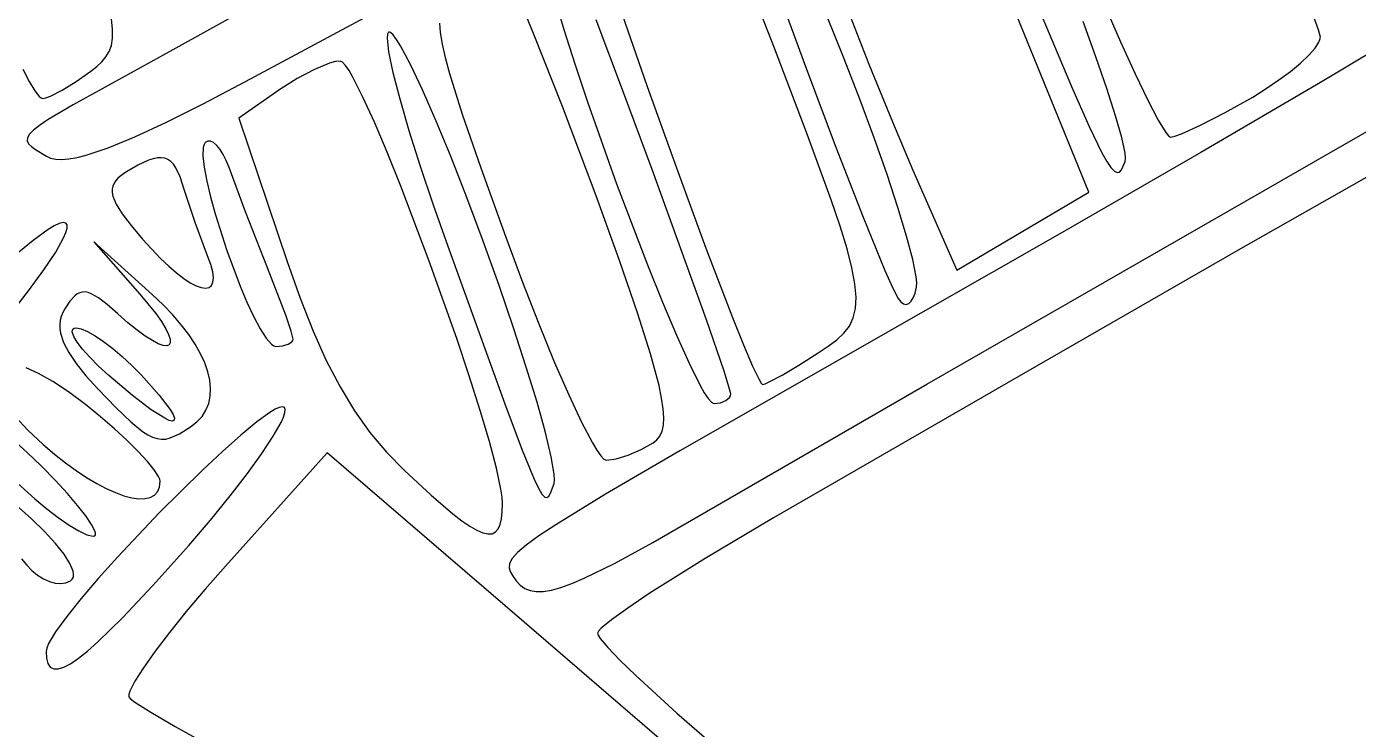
# Model space of a CAD drawing. Header units: millimetres. Extents: x -4.58 to 1.11, y 0.34 to 8.32.
# Drawn here: x -3.534 to -2.756, y 4.154 to 4.564 of the extents above; entities that cross this region are included whole.
import ezdxf

# ---------------------------------------------------------------- set-up
doc = ezdxf.new("R2010")
doc.units = ezdxf.units.MM

msp = doc.modelspace()

# ---------------------------------------------------------------- linework, layer by layer
at = {"flags": 128}
for points in [[(-3.496069, 4.538528), (-3.492599, 4.541258), (-3.489637, 4.54394), (-3.487211, 4.546752), (-3.485347, 4.549874), (-3.48407, 4.553487), (-3.483409, 4.557771), (-3.483389, 4.562905), (-3.484036, 4.569069), (-3.485378, 4.576444), (-3.487441, 4.585209), (-3.493833, 4.607629), (-3.503426, 4.63777), (-3.516431, 4.677069), (-3.524872, 4.701763), (-3.53316, 4.724801), (-3.541084, 4.745677)], [(-3.368646, 4.595009), (-3.455556, 4.546819), (-3.506357, 4.518826), (-3.520973, 4.510153), (-3.525976, 4.506805), (-3.529592, 4.503986), (-3.531932, 4.501598), (-3.533107, 4.499543), (-3.53323, 4.497724), (-3.532413, 4.496042), (-3.530767, 4.4944), (-3.528403, 4.4927), (-3.521972, 4.488736), (-3.519555, 4.487647), (-3.516577, 4.487035), (-3.51302, 4.486906), (-3.508865, 4.487269), (-3.504094, 4.48813), (-3.498688, 4.489496), (-3.485898, 4.493771), (-3.470344, 4.50015), (-3.45188, 4.508689), (-3.430357, 4.519445), (-3.405625, 4.532472), (-3.155556, 4.666667)], [(-2.954431, 4.604069), (-2.923082, 4.52946), (-2.912807, 4.506204), (-2.905342, 4.490826), (-2.902479, 4.485744), (-2.900097, 4.482212), (-2.898121, 4.480092), (-2.896479, 4.479245), (-2.895096, 4.479531), (-2.893899, 4.48081), (-2.891764, 4.485792), (-2.891583, 4.48766), (-2.891881, 4.490644), (-2.893824, 4.499698), (-2.897421, 4.512431), (-2.902498, 4.528321), (-2.908882, 4.546848), (-2.916399, 4.567489)], [(-3.055135, 4.577528), (-3.041458, 4.542517), (-3.027781, 4.508783), (-3.015792, 4.480556), (-2.990125, 4.422236), (-2.951569, 4.444986), (-2.913028, 4.467722), (-2.964847, 4.594806)], [(-3.094534, 4.584856), (-3.077948, 4.539616), (-3.060777, 4.494095), (-3.044878, 4.453281), (-3.032107, 4.422165), (-3.027474, 4.411803), (-3.024319, 4.405736), (-3.022775, 4.403755), (-3.021217, 4.402621), (-3.019682, 4.402311), (-3.018207, 4.402804), (-3.016827, 4.404077), (-3.015579, 4.406109), (-3.0145, 4.408878), (-3.013625, 4.412361), (-3.0135, 4.414784), (-3.013845, 4.418314), (-3.015858, 4.428421), (-3.01949, 4.442136), (-3.024569, 4.458911), (-3.030922, 4.478201), (-3.038375, 4.499457), (-3.046755, 4.522132), (-3.055889, 4.545681)], [(-3.055889, 4.545681), (-3.071348, 4.583947)], [(-3.167583, 4.321417), (-3.165362, 4.323174), (-3.163604, 4.325422), (-3.162334, 4.328262), (-3.161575, 4.331797), (-3.16135, 4.336129), (-3.161684, 4.341361), (-3.162599, 4.347594), (-3.16412, 4.354931), (-3.169072, 4.373326), (-3.17673, 4.397366), (-3.187282, 4.427869), (-3.200917, 4.465653), (-3.220466, 4.517796), (-3.237406, 4.5605), (-3.244331, 4.576936)], [(-3.224731, 4.580124), (-3.219688, 4.562806), (-3.21331, 4.542672), (-3.205867, 4.520453), (-3.188865, 4.472686), (-3.170835, 4.425353), (-3.162108, 4.403677), (-3.153932, 4.384303), (-3.146577, 4.367961), (-3.140311, 4.355384), (-3.137671, 4.350735), (-3.135404, 4.347301), (-3.133544, 4.345174), (-3.132125, 4.344444), (-3.128281, 4.344885), (-3.125132, 4.346087), (-3.123004, 4.347866), (-3.122424, 4.348916), (-3.122222, 4.350042)], [(-2.90378, 4.576957), (-2.894476, 4.555592), (-2.886007, 4.536955), (-2.878613, 4.521561), (-2.872536, 4.509927), (-2.868015, 4.502568), (-2.866414, 4.500653), (-2.865292, 4.5), (-2.862785, 4.500476), (-2.858888, 4.501839), (-2.847705, 4.506847), (-2.833319, 4.514262), (-2.817306, 4.523319)], [(-3.122222, 4.350042), (-3.123242, 4.354249), (-3.126131, 4.363339), (-3.136478, 4.393362), (-3.168217, 4.481116), (-3.185473, 4.527613), (-3.200896, 4.568368)], [(-3.185762, 4.572183), (-3.171046, 4.529505), (-3.154003, 4.481932), (-3.136689, 4.435108), (-3.121156, 4.394674), (-3.1147, 4.378618), (-3.10946, 4.366276), (-3.105692, 4.358353), (-3.10444, 4.35627), (-3.103653, 4.355556), (-3.102186, 4.355932), (-3.099708, 4.35701), (-3.092252, 4.36097), (-3.08235, 4.366835), (-3.071069, 4.374)], [(-3.071069, 4.374), (-3.065258, 4.377911), (-3.060274, 4.381663), (-3.056151, 4.385497), (-3.052924, 4.389651), (-3.050627, 4.394368), (-3.049295, 4.399885), (-3.048962, 4.406444), (-3.049663, 4.414285), (-3.051432, 4.423647), (-3.054303, 4.43477), (-3.058312, 4.447895), (-3.063491, 4.463262), (-3.077502, 4.50168), (-3.096611, 4.551944), (-3.104791, 4.572758)], [(-2.817306, 4.523319), (-2.809366, 4.528239), (-2.801959, 4.533287), (-2.795247, 4.538321), (-2.789391, 4.543196), (-2.784553, 4.54777), (-2.780897, 4.5519), (-2.778585, 4.555441), (-2.777983, 4.556946), (-2.777778, 4.55825), (-2.778871, 4.562513), (-2.781968, 4.571081)], [(-3.266792, 4.439222), (-3.276348, 4.46468), (-3.285604, 4.488219), (-3.294334, 4.50934), (-3.302311, 4.527542), (-3.309308, 4.542324), (-3.315098, 4.553187), (-3.31747, 4.556992), (-3.319456, 4.55963), (-3.321026, 4.561038), (-3.321646, 4.561261), (-3.322153, 4.561153), (-3.322811, 4.559987), (-3.32301, 4.557637), (-3.322105, 4.549638), (-3.319578, 4.53767), (-3.315571, 4.522245), (-3.310227, 4.503875), (-3.303686, 4.483073), (-3.296091, 4.460351), (-3.287583, 4.436222), (-3.2542, 4.344242), (-3.244001, 4.317118), (-3.237047, 4.300153), (-3.234532, 4.294914), (-3.232524, 4.291534), (-3.230921, 4.289788), (-3.22962, 4.289449), (-3.228521, 4.290289), (-3.227522, 4.292083), (-3.225417, 4.297625), (-3.225119, 4.299741), (-3.225304, 4.303095), (-3.22704, 4.31322), (-3.230455, 4.327421), (-3.23538, 4.345116), (-3.241646, 4.365725), (-3.249083, 4.388666), (-3.257521, 4.413359), (-3.266792, 4.439222)], [(-3.292291, 4.566455), (-3.291937, 4.560925), (-3.290891, 4.554293), (-3.289118, 4.546393), (-3.286587, 4.537057), (-3.27912, 4.513403), (-3.268229, 4.481989), (-3.253653, 4.441472), (-3.243921, 4.41529), (-3.234388, 4.39087), (-3.225295, 4.368746), (-3.216882, 4.349453), (-3.209391, 4.333526), (-3.203063, 4.321498), (-3.20041, 4.317113), (-3.198139, 4.313904), (-3.196279, 4.311936), (-3.194861, 4.311278), (-3.18914, 4.312132), (-3.182092, 4.314326), (-3.174609, 4.317532), (-3.167583, 4.321417)], [(-2.727778, 4.561528), (-2.777635, 4.531896), (-2.847674, 4.491033), (-2.928598, 4.444334), (-3.011111, 4.397194), (-3.15197, 4.316864), (-3.195432, 4.291485), (-3.22447, 4.273679), (-3.234414, 4.267081), (-3.24175, 4.261734), (-3.246814, 4.257425), (-3.249937, 4.253939), (-3.251454, 4.251061), (-3.251697, 4.248579), (-3.250999, 4.246278), (-3.249694, 4.243944), (-3.247551, 4.240882), (-3.245188, 4.238391), (-3.242517, 4.236499), (-3.239451, 4.235234), (-3.235903, 4.234625), (-3.231785, 4.2347), (-3.227009, 4.235487), (-3.221488, 4.237014), (-3.215134, 4.239309), (-3.207861, 4.2424), (-3.190204, 4.251085), (-3.167817, 4.263293), (-3.14, 4.27925)], [(-3.255542, 4.286111), (-3.255779, 4.28975), (-3.256473, 4.29444), (-3.259116, 4.306665), (-3.263248, 4.322174), (-3.268643, 4.340355), (-3.275078, 4.360598), (-3.282329, 4.38229), (-3.298377, 4.427576), (-3.314993, 4.471321), (-3.322954, 4.491086), (-3.330383, 4.508631), (-3.337058, 4.523344), (-3.342752, 4.534613), (-3.345162, 4.538765), (-3.347243, 4.541827), (-3.348967, 4.543723), (-3.350306, 4.544375), (-3.353086, 4.544048), (-3.356623, 4.543081), (-3.365387, 4.539503), (-3.37544, 4.534191), (-3.385625, 4.527694), (-3.409528, 4.510958), (-3.381417, 4.427333), (-3.373841, 4.4059), (-3.366242, 4.386704), (-3.35849, 4.369508), (-3.35045, 4.354078), (-3.34199, 4.340177), (-3.332977, 4.32757), (-3.323279, 4.31602), (-3.312764, 4.305292), (-3.297174, 4.290869), (-3.28453, 4.28006), (-3.279229, 4.275984), (-3.274563, 4.272778), (-3.2705, 4.27043), (-3.267007, 4.268931), (-3.264049, 4.268268), (-3.261594, 4.26843), (-3.259608, 4.269407), (-3.258057, 4.271186), (-3.256908, 4.273758), (-3.256129, 4.27711), (-3.255684, 4.281231), (-3.255542, 4.286111)], [(-3.535732, 4.539594), (-3.532013, 4.532397), (-3.528797, 4.527024), (-3.526164, 4.523679), (-3.525092, 4.522832), (-3.524194, 4.522569), (-3.522262, 4.522959), (-3.519648, 4.523938), (-3.51283, 4.527403), (-3.504663, 4.532441), (-3.496069, 4.538528)], [(-3.14, 4.27925), (-3.007583, 4.355625), (-2.8, 4.47475), (-2.690286, 4.537852)], [(-3.377778, 4.381972), (-3.378964, 4.386557), (-3.382193, 4.395941), (-3.392806, 4.423639), (-3.405606, 4.45628), (-3.415292, 4.482139), (-3.41692, 4.486233), (-3.418692, 4.489799), (-3.420552, 4.492776), (-3.422443, 4.495106), (-3.424307, 4.496728), (-3.426087, 4.497582), (-3.427726, 4.49761), (-3.429167, 4.49675), (-3.429889, 4.495603), (-3.430348, 4.493906), (-3.43053, 4.48901), (-3.429821, 4.482372), (-3.428326, 4.474299), (-3.426153, 4.465101), (-3.423408, 4.455084), (-3.41663, 4.433832), (-3.408846, 4.413008), (-3.404844, 4.403528), (-3.400911, 4.39508), (-3.397153, 4.387973), (-3.393677, 4.382514), (-3.390591, 4.379013), (-3.389227, 4.378093), (-3.388, 4.377778), (-3.38403, 4.378109), (-3.38078, 4.37901), (-3.378584, 4.380344), (-3.377986, 4.38113), (-3.377778, 4.381972)], [(-3.427847, 4.430556), (-3.435146, 4.45), (-3.441444, 4.469444), (-3.443825, 4.47666), (-3.446409, 4.482057), (-3.447832, 4.484089), (-3.449373, 4.485685), (-3.451054, 4.486851), (-3.452898, 4.487594), (-3.454925, 4.487919), (-3.457159, 4.487832), (-3.459623, 4.48734), (-3.462337, 4.486448), (-3.468609, 4.483493), (-3.476153, 4.479014), (-3.479994, 4.476118), (-3.481404, 4.47461), (-3.482466, 4.47303), (-3.483173, 4.471357), (-3.483519, 4.469567), (-3.483499, 4.467639), (-3.483106, 4.465549), (-3.481178, 4.460793), (-3.477686, 4.455119), (-3.472583, 4.448346), (-3.465819, 4.440292), (-3.455393, 4.429133), (-3.450552, 4.424559), (-3.446007, 4.420667), (-3.441795, 4.417466), (-3.437953, 4.414966), (-3.434516, 4.413176), (-3.431521, 4.412106), (-3.429004, 4.411764), (-3.427003, 4.41216), (-3.425553, 4.413304), (-3.424691, 4.415204), (-3.424452, 4.41787), (-3.424875, 4.421311), (-3.425994, 4.425536), (-3.427847, 4.430556)], [(-2.737996, 4.483741), (-2.825868, 4.433852), (-2.943615, 4.366305), (-3.097222, 4.277681), (-3.137129, 4.253993), (-3.169809, 4.23342), (-3.182385, 4.22499), (-3.19189, 4.218165), (-3.197902, 4.21322), (-3.199467, 4.211539), (-3.2, 4.210431), (-3.199603, 4.209174), (-3.19844, 4.207322), (-3.193978, 4.20197), (-3.18694, 4.194653), (-3.177653, 4.185651), (-3.153639, 4.163705), (-3.124549, 4.138368)], [(-3.54321, 4.39647), (-3.532407, 4.410162), (-3.523436, 4.422385), (-3.516537, 4.432798), (-3.511951, 4.441056), (-3.5106, 4.444269), (-3.509918, 4.446816), (-3.509935, 4.448653), (-3.510681, 4.449736), (-3.51223, 4.450015), (-3.514498, 4.449436), (-3.517433, 4.448054), (-3.520982, 4.44592), (-3.529718, 4.439612), (-3.540289, 4.430939)], [(-3.437792, 4.330722), (-3.43408, 4.333635), (-3.431083, 4.336914), (-3.428791, 4.340537), (-3.427199, 4.344479), (-3.4263, 4.348716), (-3.426087, 4.353225), (-3.426552, 4.357982), (-3.427689, 4.362964), (-3.429491, 4.368145), (-3.431951, 4.373503), (-3.435062, 4.379014), (-3.438817, 4.384654), (-3.443209, 4.390399), (-3.448231, 4.396226), (-3.453877, 4.40211), (-3.460139, 4.408028), (-3.494361, 4.438889), (-3.467472, 4.408333), (-3.458168, 4.396952), (-3.454823, 4.392204), (-3.45232, 4.388108), (-3.450639, 4.384684), (-3.44976, 4.381951), (-3.449659, 4.379928), (-3.450318, 4.378634), (-3.451714, 4.378087), (-3.453826, 4.378306), (-3.456633, 4.379311), (-3.460115, 4.38112), (-3.46425, 4.383753), (-3.469016, 4.387227), (-3.474394, 4.391563), (-3.480361, 4.396778), (-3.486512, 4.40215), (-3.491595, 4.406051), (-3.495817, 4.408501), (-3.49767, 4.409188), (-3.499387, 4.409519), (-3.500993, 4.409497), (-3.502514, 4.409125), (-3.503976, 4.408404), (-3.505406, 4.407338), (-3.508272, 4.404179), (-3.511319, 4.399667), (-3.512482, 4.397511), (-3.513343, 4.395287), (-3.513898, 4.39299), (-3.514145, 4.39061), (-3.51408, 4.38814), (-3.513701, 4.385573), (-3.511984, 4.380116), (-3.508971, 4.37418), (-3.504634, 4.367704), (-3.498948, 4.360627), (-3.491889, 4.352889), (-3.481243, 4.341943), (-3.472704, 4.333742), (-3.465772, 4.32808), (-3.462753, 4.326137), (-3.45995, 4.324753), (-3.457299, 4.323902), (-3.454739, 4.323559), (-3.452207, 4.323697), (-3.449641, 4.324291), (-3.444158, 4.326747), (-3.437792, 4.330722)], [(-3.485486, 4.36075), (-3.491507, 4.366266), (-3.496652, 4.371426), (-3.500842, 4.376116), (-3.503998, 4.380222), (-3.506042, 4.38363), (-3.506894, 4.386227), (-3.506849, 4.387185), (-3.506476, 4.387897), (-3.505766, 4.388349), (-3.504708, 4.388528), (-3.501776, 4.388032), (-3.49801, 4.386474), (-3.493568, 4.383967), (-3.488604, 4.380622), (-3.483276, 4.376551), (-3.47774, 4.371868), (-3.472151, 4.366684), (-3.466667, 4.361111), (-3.456182, 4.349384), (-3.449763, 4.340986), (-3.448016, 4.338037), (-3.447211, 4.335922), (-3.447323, 4.334642), (-3.448326, 4.334196), (-3.450197, 4.334586), (-3.45291, 4.335812), (-3.460764, 4.340773), (-3.471689, 4.349085), (-3.485486, 4.36075)], [(-3.455556, 4.299056), (-3.455782, 4.300271), (-3.456446, 4.301805), (-3.458997, 4.305733), (-3.46303, 4.310656), (-3.468366, 4.316391), (-3.474827, 4.322754), (-3.482233, 4.329561), (-3.490406, 4.336631), (-3.499167, 4.343778), (-3.50918, 4.351286), (-3.518338, 4.357339), (-3.526582, 4.361991), (-3.533853, 4.365299)], [(-3.438875, 4.261597), (-3.426214, 4.276362), (-3.414717, 4.290446), (-3.404612, 4.303519), (-3.396128, 4.31525), (-3.389495, 4.32531), (-3.384941, 4.333367), (-3.383516, 4.336541), (-3.382695, 4.339091), (-3.382509, 4.340976), (-3.382986, 4.342153), (-3.384152, 4.342549), (-3.385985, 4.34216), (-3.388439, 4.341032), (-3.391469, 4.339214), (-3.399069, 4.333693), (-3.408416, 4.325976), (-3.419138, 4.31644), (-3.430868, 4.305464), (-3.45587, 4.280705), (-3.480463, 4.254723), (-3.491683, 4.242219), (-3.501691, 4.230543), (-3.510119, 4.220075), (-3.516597, 4.211192), (-3.520754, 4.204273), (-3.521848, 4.201667), (-3.522222, 4.199694), (-3.521953, 4.195663), (-3.521132, 4.192606), (-3.519735, 4.190541), (-3.51774, 4.189484), (-3.515124, 4.189452), (-3.511865, 4.190463), (-3.507939, 4.192532), (-3.503325, 4.195677), (-3.497998, 4.199915), (-3.491937, 4.205263), (-3.477521, 4.219355), (-3.459894, 4.238088), (-3.438875, 4.261597)], [(-3.540117, 4.336687), (-3.532807, 4.328883), (-3.523819, 4.320403), (-3.517347, 4.314845), (-3.510945, 4.309781), (-3.504662, 4.305225), (-3.498546, 4.301192), (-3.492644, 4.297698), (-3.487004, 4.294757), (-3.481675, 4.292384), (-3.476703, 4.290594), (-3.472137, 4.289402), (-3.468025, 4.288823), (-3.464414, 4.288871), (-3.461353, 4.289563), (-3.458888, 4.290912), (-3.457069, 4.292934), (-3.455942, 4.295644), (-3.455556, 4.299056)], [(-3.524819, 4.307778), (-3.53322, 4.315893), (-3.541333, 4.323188)], [(-3.112111, 4.104069), (-3.242903, 4.216806), (-3.358014, 4.315583), (-3.417431, 4.249458), (-3.429307, 4.235966), (-3.44027, 4.222977), (-3.45009, 4.210806), (-3.458535, 4.199764), (-3.465372, 4.190165), (-3.470372, 4.182322), (-3.473302, 4.176547), (-3.473918, 4.174532), (-3.473931, 4.173153), (-3.472908, 4.171983), (-3.470353, 4.170062), (-3.461035, 4.164166), (-3.446757, 4.15587), (-3.428298, 4.145577)], [(-3.543026, 4.301653), (-3.528849, 4.288815), (-3.521803, 4.282983), (-3.51504, 4.277786), (-3.50875, 4.273405), (-3.503123, 4.270023), (-3.498352, 4.267823), (-3.494625, 4.266986), (-3.493727, 4.267166), (-3.493272, 4.26776), (-3.493246, 4.268746), (-3.493632, 4.270104), (-3.49558, 4.273852), (-3.498993, 4.278835), (-3.503747, 4.284887), (-3.509719, 4.29184), (-3.516784, 4.299526), (-3.524819, 4.307778)], [(-3.536592, 4.253656), (-3.533431, 4.250111), (-3.530435, 4.246937), (-3.527175, 4.244263), (-3.523755, 4.242127), (-3.52028, 4.240568), (-3.516855, 4.239622), (-3.513585, 4.239328), (-3.510575, 4.239724), (-3.507931, 4.240847), (-3.506873, 4.241809), (-3.506275, 4.243085), (-3.506125, 4.244658), (-3.506412, 4.246514), (-3.50825, 4.251008), (-3.511698, 4.256441), (-3.516662, 4.262685), (-3.523052, 4.269613), (-3.530774, 4.277098), (-3.539736, 4.285014)]]:
    msp.add_lwpolyline(points, dxfattribs=at)

doc.saveas('drawing.dxf')
